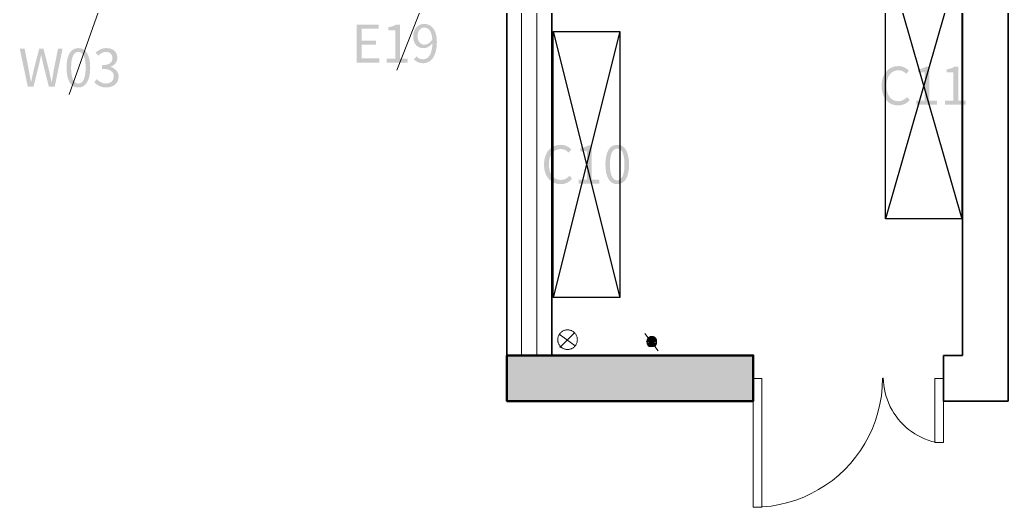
# Model space of a CAD drawing. Header units: millimetres. Extents: x -4600 to 229000, y -4300 to 19460.
# Drawn here: x 85470 to 90671, y 1001 to 3565 of the extents above; entities that cross this region are included whole.
import ezdxf

# ---------------------------------------------------------------- set-up
doc = ezdxf.new("R2010")
doc.units = ezdxf.units.MM
doc.header["$LTSCALE"] = 100
for name, color, linetype, lineweight in [('A-CABINET', 32, 'Continuous', 25), ('A-ELEC', 1, 'Continuous', 18), ('A-EX-DOOR', 3, 'Continuous', 18), ('A-EX-SERVICE', 6, 'Continuous', 13), ('A-EX-STRUCT', 7, 'Continuous', 50), ('A-EX-WALL', 7, 'Continuous', 35), ('A-EX-WINDOW', 4, 'Continuous', 18), ('A-LEADER', 8, 'Continuous', 13), ('A-TEXT', 7, 'Continuous', 18), ('A-WATER', 5, 'Continuous', 18)]:
    doc.layers.add(name, color=color, linetype=linetype, lineweight=lineweight)

# ---------------------------------------------------------------- blocks, each defined once
blk = doc.blocks.new('SOURCE_PROPOSED')
at = {"layer": 'A-EX-STRUCT'}
blk.add_hatch(color=256, dxfattribs=at).paths.add_polyline_path([(8033.6, 0), (9329, 0), (9329, -240.9), (8033.6, -240.9)])
at = {"layer": 'A-EX-DOOR'}
for p, q in [((10284.7, -458.8), (10284.7, -122.4)), ((10330.6, -122.4), (10284.7, -122.4)), ((10330.6, -122.4), (10330.6, -458.8)), ((10330.6, -458.8), (10284.7, -458.8))]:
    blk.add_line(p, q, dxfattribs=at)
blk.add_lwpolyline([(9329, -122.4), (9374.8, -122.4), (9374.8, -799.1), (9329, -799.1)], close=True, dxfattribs=at)
for points in [[(9330.9, -799.1), (9377.3, -797.6), (9423, -792.9), (9467.6, -785.3), (9511.3, -774.9), (9553.8, -761.7), (9595, -745.8), (9634.9, -727.3), (9673.4, -706.5), (9710.3, -683.2), (9745.5, -657.7), (9779.1, -630), (9810.7, -600.3), (9840.4, -568.7), (9868.1, -535.2), (9893.6, -499.9), (9916.8, -463), (9937.7, -424.5), (9956.1, -384.6), (9972, -343.4), (9985.2, -300.9), (9995.7, -257.2), (10003.3, -212.5), (10007.9, -166.9), (10009.5, -120.4)], [(10013.3, -118.2), (10014.2, -138.5), (10016.2, -158.4), (10019.3, -178.1), (10023.5, -197.4), (10028.8, -216.4), (10035, -234.9), (10042.2, -253), (10050.4, -270.6), (10059.5, -287.7), (10069.5, -304.2), (10080.4, -320.1), (10092.2, -335.4), (10104.7, -350.1), (10118, -364), (10132.1, -377.3), (10146.9, -389.7), (10162.4, -401.4), (10178.6, -412.2), (10195.5, -422.2), (10212.9, -431.2), (10230.9, -439.3), (10249.5, -446.4), (10268.7, -452.5), (10288.3, -457.6)]]:
    blk.add_lwpolyline(points, dxfattribs=at)
at = {"layer": 'A-EX-SERVICE'}
for p, q in [((8392.3, 49.7), (8308.2, 110.9)), ((8312.1, 42.1), (8388.5, 118.5)), ((8759.3, 114.7), (8828.2, 22.9)), ((8767, 72.6), (8770.8, 76.5)), ((8820.5, 72.6), (8767, 72.6)), ((8820.5, 72.6), (8767, 72.6)), ((8767, 72.6), (8820.5, 65)), ((8767, 72.6), (8820.5, 65)), ((8770.8, 65), (8767, 72.6)), ((8770.8, 80.3), (8774.6, 84.1)), ((8820.5, 80.3), (8770.8, 80.3)), ((8820.5, 80.3), (8770.8, 80.3)), ((8770.8, 80.3), (8820.5, 76.5)), ((8770.8, 80.3), (8820.5, 76.5)), ((8770.8, 76.5), (8770.8, 80.3)), ((8820.5, 76.5), (8770.8, 76.5)), ((8820.5, 76.5), (8770.8, 76.5)), ((8770.8, 76.5), (8820.5, 72.6)), ((8770.8, 76.5), (8820.5, 72.6)), ((8820.5, 65), (8770.8, 65)), ((8820.5, 65), (8770.8, 65)), ((8770.8, 65), (8820.5, 61.2)), ((8770.8, 65), (8820.5, 61.2)), ((8770.8, 61.2), (8770.8, 65)), ((8820.5, 61.2), (8770.8, 61.2)), ((8820.5, 61.2), (8770.8, 61.2)), ((8770.8, 61.2), (8816.7, 57.4)), ((8770.8, 61.2), (8816.7, 57.4)), ((8774.6, 57.4), (8770.8, 61.2)), ((8774.6, 87.9), (8778.5, 91.8)), ((8816.7, 87.9), (8774.6, 87.9)), ((8816.7, 87.9), (8774.6, 87.9)), ((8774.6, 87.9), (8816.7, 84.1)), ((8774.6, 87.9), (8816.7, 84.1)), ((8774.6, 84.1), (8774.6, 87.9)), ((8816.7, 84.1), (8774.6, 84.1)), ((8816.7, 84.1), (8774.6, 84.1)), ((8774.6, 84.1), (8820.5, 80.3)), ((8774.6, 84.1), (8820.5, 80.3)), ((8816.7, 57.4), (8774.6, 57.4)), ((8816.7, 57.4), (8774.6, 57.4)), ((8774.6, 57.4), (8816.7, 53.5)), ((8774.6, 57.4), (8816.7, 53.5)), ((8774.6, 53.5), (8774.6, 57.4)), ((8816.7, 53.5), (8774.6, 53.5)), ((8816.7, 53.5), (8774.6, 53.5)), ((8774.6, 53.5), (8812.9, 49.7)), ((8774.6, 53.5), (8812.9, 49.7)), ((8778.5, 49.7), (8774.6, 53.5)), ((8778.5, 91.8), (8782.3, 95.6)), ((8812.9, 91.8), (8778.5, 91.8)), ((8812.9, 91.8), (8778.5, 91.8)), ((8778.5, 91.8), (8816.7, 87.9)), ((8778.5, 91.8), (8816.7, 87.9)), ((8805.2, 95.6), (8782.3, 95.6)), ((8782.3, 95.6), (8786.1, 95.6)), ((8805.2, 95.6), (8782.3, 95.6)), ((8782.3, 95.6), (8812.9, 91.8)), ((8782.3, 95.6), (8812.9, 91.8)), ((8801.4, 95.6), (8786.1, 95.6)), ((8786.1, 95.6), (8793.8, 95.6)), ((8801.4, 95.6), (8786.1, 95.6)), ((8786.1, 95.6), (8805.2, 95.6)), ((8786.1, 95.6), (8805.2, 95.6)), ((8797.6, 95.6), (8793.8, 95.6)), ((8793.8, 95.6), (8801.4, 95.6)), ((8793.8, 95.6), (8801.4, 95.6)), ((8801.4, 95.6), (8797.6, 95.6)), ((8805.2, 95.6), (8801.4, 95.6)), ((8812.9, 91.8), (8805.2, 95.6)), ((8816.7, 87.9), (8812.9, 91.8)), ((8812.9, 49.7), (8816.7, 53.5)), ((8816.7, 84.1), (8816.7, 87.9)), ((8820.5, 80.3), (8816.7, 84.1)), ((8816.7, 57.4), (8820.5, 61.2)), ((8816.7, 53.5), (8816.7, 57.4)), ((8820.5, 76.5), (8820.5, 80.3)), ((8820.5, 72.6), (8820.5, 76.5)), ((8820.5, 65), (8820.5, 72.6)), ((8820.5, 61.2), (8820.5, 65)), ((8812.9, 49.7), (8778.5, 49.7)), ((8812.9, 49.7), (8778.5, 49.7)), ((8778.5, 49.7), (8805.2, 45.9)), ((8778.5, 49.7), (8805.2, 45.9)), ((8782.3, 45.9), (8778.5, 49.7)), ((8805.2, 45.9), (8782.3, 45.9)), ((8805.2, 45.9), (8782.3, 45.9)), ((8782.3, 45.9), (8801.4, 45.9)), ((8782.3, 45.9), (8801.4, 45.9)), ((8786.1, 45.9), (8782.3, 45.9)), ((8801.4, 45.9), (8786.1, 45.9)), ((8801.4, 45.9), (8786.1, 45.9)), ((8786.1, 45.9), (8797.6, 45.9)), ((8786.1, 45.9), (8797.6, 45.9)), ((8793.8, 45.9), (8786.1, 45.9)), ((8797.6, 45.9), (8793.8, 45.9)), ((8797.6, 45.9), (8801.4, 45.9)), ((8801.4, 45.9), (8805.2, 45.9)), ((8805.2, 45.9), (8812.9, 49.7))]:
    blk.add_line(p, q, dxfattribs=at)
for points in [[(8352.2, 133.8), (8348.7, 133.7), (8345.2, 133.4), (8341.8, 132.8), (8338.5, 132), (8335.2, 131), (8332.1, 129.8), (8329.1, 128.4), (8326.1, 126.8), (8323.3, 125), (8320.7, 123.1), (8318.1, 121), (8315.7, 118.7), (8313.4, 116.3), (8311.3, 113.7), (8309.4, 111.1), (8307.6, 108.3), (8306, 105.3), (8304.6, 102.3), (8303.4, 99.2), (8302.4, 95.9), (8301.6, 92.6), (8301.1, 89.2), (8300.7, 85.7), (8300.6, 82.2)], [(8403.8, 82.2), (8403.7, 85.7), (8403.3, 89.2), (8402.8, 92.6), (8402, 95.9), (8401, 99.2), (8399.7, 102.3), (8398.3, 105.3), (8396.8, 108.3), (8395, 111.1), (8393.1, 113.7), (8390.9, 116.3), (8388.7, 118.7), (8386.3, 121), (8383.7, 123.1), (8381.1, 125), (8378.2, 126.8), (8375.3, 128.4), (8372.3, 129.8), (8369.1, 131), (8365.9, 132), (8362.6, 132.8), (8359.2, 133.4), (8355.7, 133.7), (8352.2, 133.8)], [(8300.6, 82.2), (8300.7, 78.7), (8301.1, 75.2), (8301.6, 71.8), (8302.4, 68.5), (8303.4, 65.3), (8304.6, 62.1), (8306, 59.1), (8307.6, 56.2), (8309.4, 53.3), (8311.3, 50.7), (8313.4, 48.1), (8315.7, 45.7), (8318.1, 43.4), (8320.7, 41.3), (8323.3, 39.4), (8326.1, 37.6), (8329.1, 36), (8332.1, 34.6), (8335.2, 33.4), (8338.5, 32.4), (8341.8, 31.6), (8345.2, 31.1), (8348.7, 30.7), (8352.2, 30.6)], [(8352.2, 30.6), (8355.7, 30.7), (8359.2, 31.1), (8362.6, 31.6), (8365.9, 32.4), (8369.1, 33.4), (8372.3, 34.6), (8375.3, 36), (8378.2, 37.6), (8381.1, 39.4), (8383.7, 41.3), (8386.3, 43.4), (8388.7, 45.7), (8390.9, 48.1), (8393.1, 50.7), (8395, 53.3), (8396.8, 56.2), (8398.3, 59.1), (8399.7, 62.1), (8401, 65.3), (8402, 68.5), (8402.8, 71.8), (8403.3, 75.2), (8403.7, 78.7), (8403.8, 82.2)], [(8795.7, 99.4), (8794, 99.4), (8792.3, 99.2), (8790.7, 98.9), (8789.1, 98.5), (8787.5, 98), (8786, 97.5), (8784.5, 96.8), (8783.1, 96), (8781.8, 95.2), (8780.5, 94.2), (8779.3, 93.2), (8778.1, 92.1), (8777, 91), (8776, 89.7), (8775.1, 88.5), (8774.2, 87.1), (8773.4, 85.7), (8772.8, 84.2), (8772.2, 82.7), (8771.7, 81.2), (8771.3, 79.6), (8771, 77.9), (8770.9, 76.3), (8770.8, 74.6)], [(8770.8, 74.6), (8770.9, 72.9), (8771, 71.2), (8771.3, 69.5), (8771.7, 68), (8772.2, 66.4), (8772.8, 64.9), (8773.4, 63.4), (8774.2, 62), (8775.1, 60.7), (8776, 59.4), (8777, 58.1), (8778.1, 57), (8779.3, 55.9), (8780.5, 54.9), (8781.8, 54), (8783.1, 53.1), (8784.5, 52.3), (8786, 51.7), (8787.5, 51.1), (8789.1, 50.6), (8790.7, 50.2), (8792.3, 49.9), (8794, 49.8), (8795.7, 49.7)], [(8820.5, 74.6), (8820.5, 76.3), (8820.3, 77.9), (8820, 79.6), (8819.6, 81.2), (8819.1, 82.7), (8818.6, 84.2), (8817.9, 85.7), (8817.1, 87.1), (8816.3, 88.5), (8815.3, 89.7), (8814.3, 91), (8813.2, 92.1), (8812.1, 93.2), (8810.8, 94.2), (8809.6, 95.2), (8808.2, 96), (8806.8, 96.8), (8805.3, 97.5), (8803.8, 98), (8802.3, 98.5), (8800.7, 98.9), (8799, 99.2), (8797.4, 99.4), (8795.7, 99.4)], [(8795.7, 49.7), (8797.4, 49.8), (8799, 49.9), (8800.7, 50.2), (8802.3, 50.6), (8803.8, 51.1), (8805.3, 51.7), (8806.8, 52.3), (8808.2, 53.1), (8809.6, 54), (8810.8, 54.9), (8812.1, 55.9), (8813.2, 57), (8814.3, 58.1), (8815.3, 59.4), (8816.3, 60.7), (8817.1, 62), (8817.9, 63.4), (8818.6, 64.9), (8819.1, 66.4), (8819.6, 68), (8820, 69.5), (8820.3, 71.2), (8820.5, 72.9), (8820.5, 74.6)]]:
    blk.add_lwpolyline(points, dxfattribs=at)
at = {"layer": 'A-EX-STRUCT'}
blk.add_lwpolyline([(8033.6, 0), (9329, 0), (9329, -240.9), (8033.6, -240.9)], close=True, dxfattribs=at)
at = {"layer": 'A-EX-WALL'}
for p, q in [((10430, 2470), (10430, 0)), ((8270, 2347.6), (8270, 0)), ((8033.6, -240.9), (8033.6, 2328.5)), ((10670.9, 2328.5), (10670.9, -240.9)), ((8296.8, 0), (8033.6, 0)), ((8270, 0), (9329, 0)), ((9329, 0), (9329, -240.9)), ((10430, 0), (10330.6, 0)), ((10330.6, 0), (10330.6, -240.9)), ((9329, -240.9), (8033.6, -240.9)), ((10330.6, -240.9), (10670.9, -240.9))]:
    blk.add_line(p, q, dxfattribs=at)
at = {"layer": 'A-EX-WINDOW'}
for p, q in [((8109.9, 0), (8109.9, 2347.6)), ((8189.9, 0), (8189.9, 2347.6))]:
    blk.add_line(p, q, dxfattribs=at)
blk = doc.blocks.new('FURNITURE_INDEX')
at = {"layer": 'A-TEXT'}
h = blk.add_hatch(color=256, dxfattribs=at)
edge = h.paths.add_edge_path()
edge.add_spline(control_points=[(10091.4, 1314.7), (10117.3, 1314.7), (10136.9, 1325.1), (10152.8, 1343.3)], knot_values=[0, 0, 0, 0, 1, 1, 1, 1], degree=3, periodic=0)
edge.add_line((10152.8, 1343.3), (10138.9, 1359.4))
edge.add_spline(control_points=[(10138.9, 1359.4), (10126, 1345.2), (10111.6, 1336.8), (10092.5, 1336.8), (10054.3, 1336.8), (10030.3, 1368.4), (10030.3, 1418.9), (10030.3, 1468.8), (10055.6, 1499.7), (10093.3, 1499.7), (10110.5, 1499.7), (10123.6, 1492), (10134.2, 1480.9)], knot_values=[0, 0, 0, 0, 1, 1, 1, 2, 2, 2, 3, 3, 3, 4, 4, 4, 4], degree=3, periodic=0)
edge.add_line((10134.2, 1480.9), (10147.9, 1497.2))
edge.add_spline(control_points=[(10147.9, 1497.2), (10136.4, 1510), (10117.3, 1521.8), (10093, 1521.8), (10042.3, 1521.8), (10004.3, 1482.8), (10004.3, 1418.1), (10004.3, 1353.2), (10041.5, 1314.7), (10091.4, 1314.7)], knot_values=[0, 0, 0, 0, 1, 1, 1, 2, 2, 2, 3, 3, 3, 3], degree=3, periodic=0)
h = blk.add_hatch(color=256, dxfattribs=at)
edge = h.paths.add_edge_path()
edge.add_line((10186.6, 1318.2), (10296.3, 1318.2))
edge.add_line((10296.3, 1318.2), (10296.3, 1339))
edge.add_line((10296.3, 1339), (10256.2, 1339))
edge.add_line((10256.2, 1339), (10256.2, 1518.2))
edge.add_line((10256.2, 1518.2), (10237.1, 1518.2))
edge.add_spline(control_points=[(10237.1, 1518.2), (10226.2, 1512), (10213.3, 1507.3), (10195.6, 1504)], knot_values=[0, 0, 0, 0, 1, 1, 1, 1], degree=3, periodic=0)
edge.add_line((10195.6, 1504), (10195.6, 1488.2))
edge.add_line((10195.6, 1488.2), (10231.4, 1488.2))
edge.add_line((10231.4, 1488.2), (10231.4, 1339))
edge.add_line((10231.4, 1339), (10186.6, 1339))
edge.add_line((10186.6, 1339), (10186.6, 1318.2))
h = blk.add_hatch(color=256, dxfattribs=at)
edge = h.paths.add_edge_path()
edge.add_line((10338, 1318.2), (10447.7, 1318.2))
edge.add_line((10447.7, 1318.2), (10447.7, 1339))
edge.add_line((10447.7, 1339), (10407.6, 1339))
edge.add_line((10407.6, 1339), (10407.6, 1518.2))
edge.add_line((10407.6, 1518.2), (10388.5, 1518.2))
edge.add_spline(control_points=[(10388.5, 1518.2), (10377.6, 1512), (10364.8, 1507.3), (10347, 1504)], knot_values=[0, 0, 0, 0, 1, 1, 1, 1], degree=3, periodic=0)
edge.add_line((10347, 1504), (10347, 1488.2))
edge.add_line((10347, 1488.2), (10382.8, 1488.2))
edge.add_line((10382.8, 1488.2), (10382.8, 1339))
edge.add_line((10382.8, 1339), (10338, 1339))
edge.add_line((10338, 1339), (10338, 1318.2))
h = blk.add_hatch(color=256, dxfattribs=at)
edge = h.paths.add_edge_path()
edge.add_spline(control_points=[(8315.2, 900.5), (8341.1, 900.5), (8360.7, 910.8), (8376.6, 929.1)], knot_values=[0, 0, 0, 0, 1, 1, 1, 1], degree=3, periodic=0)
edge.add_line((8376.6, 929.1), (8362.7, 945.2))
edge.add_spline(control_points=[(8362.7, 945.2), (8349.8, 931), (8335.4, 922.6), (8316.3, 922.6), (8278.1, 922.6), (8254.1, 954.2), (8254.1, 1004.7), (8254.1, 1054.6), (8279.4, 1085.5), (8317.1, 1085.5), (8334.3, 1085.5), (8347.4, 1077.8), (8358, 1066.6)], knot_values=[0, 0, 0, 0, 1, 1, 1, 2, 2, 2, 3, 3, 3, 4, 4, 4, 4], degree=3, periodic=0)
edge.add_line((8358, 1066.6), (8371.7, 1083))
edge.add_spline(control_points=[(8371.7, 1083), (8360.2, 1095.8), (8341.1, 1107.6), (8316.8, 1107.6), (8266.1, 1107.6), (8228.1, 1068.5), (8228.1, 1003.9), (8228.1, 938.9), (8265.2, 900.5), (8315.2, 900.5)], knot_values=[0, 0, 0, 0, 1, 1, 1, 2, 2, 2, 3, 3, 3, 3], degree=3, periodic=0)
h = blk.add_hatch(color=256, dxfattribs=at)
edge = h.paths.add_edge_path()
edge.add_line((8410.4, 904), (8520.1, 904))
edge.add_line((8520.1, 904), (8520.1, 924.8))
edge.add_line((8520.1, 924.8), (8480, 924.8))
edge.add_line((8480, 924.8), (8480, 1104))
edge.add_line((8480, 1104), (8460.9, 1104))
edge.add_spline(control_points=[(8460.9, 1104), (8450, 1097.7), (8437.1, 1093.1), (8419.4, 1089.8)], knot_values=[0, 0, 0, 0, 1, 1, 1, 1], degree=3, periodic=0)
edge.add_line((8419.4, 1089.8), (8419.4, 1074))
edge.add_line((8419.4, 1074), (8455.1, 1074))
edge.add_line((8455.1, 1074), (8455.1, 924.8))
edge.add_line((8455.1, 924.8), (8410.4, 924.8))
edge.add_line((8410.4, 924.8), (8410.4, 904))
h = blk.add_hatch(color=256, dxfattribs=at)
edge = h.paths.add_edge_path()
edge.add_spline(control_points=[(8613.7, 900.5), (8651.6, 900.5), (8675.9, 934.9), (8675.9, 1004.7), (8675.9, 1074), (8651.6, 1107.6), (8613.7, 1107.6), (8575.5, 1107.6), (8551.5, 1074), (8551.5, 1004.7), (8551.5, 934.9), (8575.5, 900.5), (8613.7, 900.5)], knot_values=[0, 0, 0, 0, 1, 1, 1, 2, 2, 2, 3, 3, 3, 4, 4, 4, 4], degree=3, periodic=0)
edge = h.paths.add_edge_path(flags=0)
edge.add_spline(control_points=[(8613.7, 920.7), (8591, 920.7), (8575.5, 946), (8575.5, 1004.7), (8575.5, 1063.1), (8591, 1087.9), (8613.7, 1087.9), (8636.3, 1087.9), (8651.9, 1063.1), (8651.9, 1004.7), (8651.9, 946), (8636.3, 920.7), (8613.7, 920.7)], knot_values=[0, 0, 0, 0, 1, 1, 1, 2, 2, 2, 3, 3, 3, 4, 4, 4, 4], degree=3, periodic=0)
at = {"layer": 'A-CABINET'}
for points in [[(10026, 2118.2), (10426, 2118.2), (10426, 718.2), (10026, 718.2)], [(8277, 1704), (8627, 1704), (8627, 304), (8277, 304)]]:
    blk.add_lwpolyline(points, close=True, dxfattribs=at)
for points in [[(10026, 2118.2), (10426, 718.2)], [(10426, 2118.2), (10026, 718.2)], [(8277, 1704), (8627, 304)], [(8627, 1704), (8277, 304)]]:
    blk.add_lwpolyline(points, dxfattribs=at)
blk = doc.blocks.new('EQUIPMENT_POINTS')
at = {"layer": 'A-ELEC'}
blk.add_hatch(color=256, dxfattribs=at).paths.add_polyline_path([(7243.5, 1540.3), (7361.7, 1540.3), (7361.7, 1561.8), (7268.6, 1561.8), (7268.6, 1634.7), (7344.5, 1634.7), (7344.5, 1656.3), (7268.6, 1656.3), (7268.6, 1719), (7358.7, 1719), (7358.7, 1740.3), (7243.5, 1740.3), (7243.5, 1540.3)])
h = blk.add_hatch(color=256, dxfattribs=at)
edge = h.paths.add_edge_path()
edge.add_line((7400.7, 1540.3), (7510.4, 1540.3))
edge.add_line((7510.4, 1540.3), (7510.4, 1561))
edge.add_line((7510.4, 1561), (7470.3, 1561))
edge.add_line((7470.3, 1561), (7470.3, 1740.3))
edge.add_line((7470.3, 1740.3), (7451.2, 1740.3))
edge.add_spline(control_points=[(7451.2, 1740.3), (7440.3, 1734), (7427.4, 1729.4), (7409.7, 1726.1)], knot_values=[0, 0, 0, 0, 1, 1, 1, 1], degree=3, periodic=0)
edge.add_line((7409.7, 1726.1), (7409.7, 1710.3))
edge.add_line((7409.7, 1710.3), (7445.4, 1710.3))
edge.add_line((7445.4, 1710.3), (7445.4, 1561))
edge.add_line((7445.4, 1561), (7400.7, 1561))
edge.add_line((7400.7, 1561), (7400.7, 1540.3))
h = blk.add_hatch(color=256, dxfattribs=at)
edge = h.paths.add_edge_path()
edge.add_spline(control_points=[(7592.2, 1536.7), (7629.6, 1536.7), (7664.8, 1567.9), (7664.8, 1648.9), (7664.8, 1712.5), (7635.9, 1743.8), (7597.4, 1743.8), (7566.3, 1743.8), (7540.1, 1717.9), (7540.1, 1678.9), (7540.1, 1637.7), (7561.9, 1616.1), (7595.2, 1616.1), (7611.9, 1616.1), (7629.1, 1625.7), (7641.3, 1640.4)], knot_values=[0, 0, 0, 0, 1, 1, 1, 2, 2, 2, 3, 3, 3, 4, 4, 4, 5, 5, 5, 5], degree=3, periodic=0)
edge.add_spline(control_points=[(7641.3, 1640.4), (7639.4, 1578.5), (7617.1, 1557.5), (7591.4, 1557.5), (7578.3, 1557.5), (7566.3, 1563.2), (7557.6, 1572.8)], knot_values=[0, 0, 0, 0, 1, 1, 1, 2, 2, 2, 2], degree=3, periodic=0)
edge.add_line((7557.6, 1572.8), (7543.9, 1557.2))
edge.add_spline(control_points=[(7543.9, 1557.2), (7555.1, 1545.5), (7570.4, 1536.7), (7592.2, 1536.7)], knot_values=[0, 0, 0, 0, 1, 1, 1, 1], degree=3, periodic=0)
edge = h.paths.add_edge_path(flags=0)
edge.add_spline(control_points=[(7641.1, 1661.4), (7627.7, 1642.3), (7612.7, 1634.7), (7599.3, 1634.7), (7575.6, 1634.7), (7563.6, 1652.2), (7563.6, 1678.9), (7563.6, 1706.5), (7578.3, 1724.5), (7597.7, 1724.5), (7623.1, 1724.5), (7638.3, 1702.6), (7641.1, 1661.4)], knot_values=[0, 0, 0, 0, 1, 1, 1, 2, 2, 2, 3, 3, 3, 4, 4, 4, 4], degree=3, periodic=0)
at = {"layer": 'A-WATER'}
h = blk.add_hatch(color=256, dxfattribs=at)
edge = h.paths.add_edge_path()
edge.add_line((5512.5, 1412.8), (5542.5, 1412.8))
edge.add_line((5542.5, 1412.8), (5572.2, 1533.4))
edge.add_spline(control_points=[(5572.2, 1533.4), (5575.5, 1549.3), (5579.3, 1563.7), (5582.3, 1579)], knot_values=[0, 0, 0, 0, 1, 1, 1, 1], degree=3, periodic=0)
edge.add_line((5582.3, 1579), (5583.4, 1579))
edge.add_spline(control_points=[(5583.4, 1579), (5586.7, 1563.7), (5589.7, 1549.3), (5593.2, 1533.4)], knot_values=[0, 0, 0, 0, 1, 1, 1, 1], degree=3, periodic=0)
edge.add_line((5593.2, 1533.4), (5623.5, 1412.8))
edge.add_line((5623.5, 1412.8), (5654.1, 1412.8))
edge.add_line((5654.1, 1412.8), (5695.3, 1612.8))
edge.add_line((5695.3, 1612.8), (5671.3, 1612.8))
edge.add_line((5671.3, 1612.8), (5649.7, 1504))
edge.add_spline(control_points=[(5649.7, 1504), (5646.2, 1482.4), (5642.4, 1460.9), (5638.8, 1439)], knot_values=[0, 0, 0, 0, 1, 1, 1, 1], degree=3, periodic=0)
edge.add_line((5638.8, 1439), (5637.2, 1439))
edge.add_spline(control_points=[(5637.2, 1439), (5632.3, 1460.9), (5627.9, 1482.7), (5623, 1504)], knot_values=[0, 0, 0, 0, 1, 1, 1, 1], degree=3, periodic=0)
edge.add_line((5623, 1504), (5595.2, 1612.8))
edge.add_line((5595.2, 1612.8), (5572, 1612.8))
edge.add_line((5572, 1612.8), (5544.4, 1504))
edge.add_spline(control_points=[(5544.4, 1504), (5539.5, 1482.4), (5534.6, 1460.9), (5530.2, 1439)], knot_values=[0, 0, 0, 0, 1, 1, 1, 1], degree=3, periodic=0)
edge.add_line((5530.2, 1439), (5529.1, 1439))
edge.add_spline(control_points=[(5529.1, 1439), (5525, 1460.9), (5521.2, 1482.4), (5517.1, 1504)], knot_values=[0, 0, 0, 0, 1, 1, 1, 1], degree=3, periodic=0)
edge.add_line((5517.1, 1504), (5496.1, 1612.8))
edge.add_line((5496.1, 1612.8), (5470.2, 1612.8))
edge.add_line((5470.2, 1612.8), (5512.5, 1412.8))
h = blk.add_hatch(color=256, dxfattribs=at)
edge = h.paths.add_edge_path()
edge.add_spline(control_points=[(5778.5, 1409.3), (5816.4, 1409.3), (5840.7, 1443.7), (5840.7, 1513.5), (5840.7, 1582.8), (5816.4, 1616.4), (5778.5, 1616.4), (5740.3, 1616.4), (5716.3, 1582.8), (5716.3, 1513.5), (5716.3, 1443.7), (5740.3, 1409.3), (5778.5, 1409.3)], knot_values=[0, 0, 0, 0, 1, 1, 1, 2, 2, 2, 3, 3, 3, 4, 4, 4, 4], degree=3, periodic=0)
edge = h.paths.add_edge_path(flags=0)
edge.add_spline(control_points=[(5778.5, 1429.5), (5755.9, 1429.5), (5740.3, 1454.9), (5740.3, 1513.5), (5740.3, 1571.9), (5755.9, 1596.7), (5778.5, 1596.7), (5801.2, 1596.7), (5816.7, 1571.9), (5816.7, 1513.5), (5816.7, 1454.9), (5801.2, 1429.5), (5778.5, 1429.5)], knot_values=[0, 0, 0, 0, 1, 1, 1, 2, 2, 2, 3, 3, 3, 4, 4, 4, 4], degree=3, periodic=0)
h = blk.add_hatch(color=256, dxfattribs=at)
edge = h.paths.add_edge_path()
edge.add_spline(control_points=[(5925.8, 1409.3), (5961.6, 1409.3), (5990.2, 1430.6), (5990.2, 1466.3), (5990.2, 1493.9), (5971.4, 1511.3), (5948, 1517.1)], knot_values=[0, 0, 0, 0, 1, 1, 1, 2, 2, 2, 2], degree=3, periodic=0)
edge.add_line((5948, 1517.1), (5948, 1518.4))
edge.add_spline(control_points=[(5948, 1518.4), (5969.2, 1525.8), (5983.4, 1542.2), (5983.4, 1566.5), (5983.4, 1598.1), (5958.9, 1616.4), (5925, 1616.4), (5902.1, 1616.4), (5884.4, 1606.3), (5869.4, 1592.7)], knot_values=[0, 0, 0, 0, 1, 1, 1, 2, 2, 2, 3, 3, 3, 3], degree=3, periodic=0)
edge.add_line((5869.4, 1592.7), (5882.7, 1576.8))
edge.add_spline(control_points=[(5882.7, 1576.8), (5894.2, 1588.3), (5908.1, 1596.2), (5924.2, 1596.2), (5945.2, 1596.2), (5958, 1583.6), (5958, 1564.5), (5958, 1543), (5944.1, 1526.3), (5902.7, 1526.3)], knot_values=[0, 0, 0, 0, 1, 1, 1, 2, 2, 2, 3, 3, 3, 3], degree=3, periodic=0)
edge.add_line((5902.7, 1526.3), (5902.7, 1507.2))
edge.add_spline(control_points=[(5902.7, 1507.2), (5949, 1507.2), (5964.9, 1491.4), (5964.9, 1467.1), (5964.9, 1444.2), (5948.2, 1430), (5924.2, 1430), (5901.6, 1430), (5886.6, 1440.9), (5874.8, 1453)], knot_values=[0, 0, 0, 0, 1, 1, 1, 2, 2, 2, 3, 3, 3, 3], degree=3, periodic=0)
edge.add_line((5874.8, 1453), (5862, 1436.9))
edge.add_spline(control_points=[(5862, 1436.9), (5875.1, 1422.4), (5894.7, 1409.3), (5925.8, 1409.3)], knot_values=[0, 0, 0, 0, 1, 1, 1, 1], degree=3, periodic=0)
at = {"layer": 'A-LEADER'}
for points in [[(7898.9, 2630.3), (7454.2, 1500.3)], [(6049, 2277.5), (5730.2, 1372.8)]]:
    blk.add_lwpolyline(points, dxfattribs=at)
blk = doc.blocks.new('A03_SHEET')
for name in ['SOURCE_PROPOSED', 'FURNITURE_INDEX', 'EQUIPMENT_POINTS']:
    blk.add_blockref(name, (0, 1800))

msp = doc.modelspace()

# ---------------------------------------------------------------- block references
msp.add_blockref('A03_SHEET', (80000, 0))

doc.saveas('drawing.dxf')
